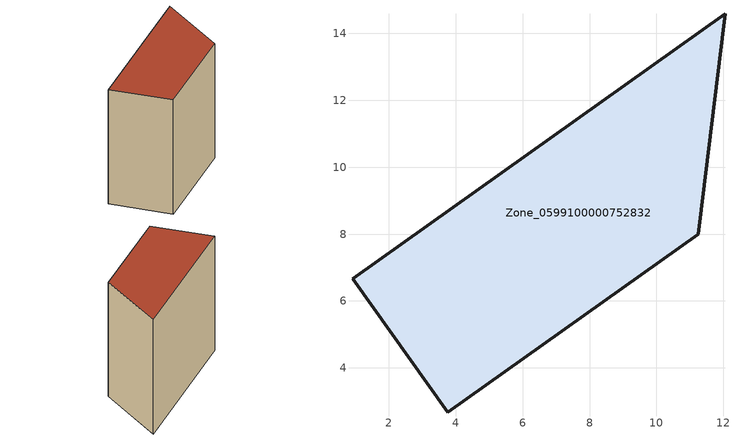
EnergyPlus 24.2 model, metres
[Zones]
Zone_0599100000752832
 floor ground (C_G): 3.77,2.68 0.91,6.66 12.05,14.59 11.25,7.99 z0
 wall outside (C_F): 12.05,14.59 0.91,6.66 3.77,2.68 11.25,7.99 12.05,14.59 z0:9.19
 roof outside (C_R): 0.91,6.66 3.77,2.68 11.25,7.99 12.05,14.59 z9.19
[BUILDING]
Pand.0599100000752832: North Axis=0; Terrain=City; Loads Convergence Tolerance Value=0.04; Temperature Convergence Tolerance Value=0.4; Solar Distribution=FullExterior; Maximum Number of Warmup Days=25; Minimum Number of Warmup Days=1
[Site:Location]
Rotterdam.The.Hague.AP_ZH_NLD Design_Conditions: Latitude=51.96; Longitude=4.45; Time Zone=1; Elevation=-4.5
[SITE:GROUNDTEMPERATURE:BUILDINGSURFACE]
18, 18, 18, 18, 18, 18, 18, 18, 18, 18, 18, 18
[MATERIAL] Thermal Absorptance=0.9; Solar Absorptance=0.7; Visible Absorptance=0.7
Name | Roughness | Thickness | Conductivity | Density | Specific Heat
G.TI.2006-2014 | MediumSmooth | 0.15 | 0.06 | 540 | 1210
F.TI.2006-2014 | Rough | 0.3 | 0.12 | 1920 | 840
R.TI.2006-2014 | MediumRough | 0.2 | 0.08 | 1500 | 1000
[CONSTRUCTION]
C_G: G.TI.2006-2014
C_F: F.TI.2006-2014
C_R: R.TI.2006-2014
[ZONE]
Zone_0599100000752832: Type=1; Multiplier=1; Ceiling Height=Autocalculate; Volume=Autocalculate; Floor Area=autocalculate; Part of Total Floor Area=Yes
[ZONEINFILTRATION:DESIGNFLOWRATE]
Infil_Zone_0599100000752832: Zone or ZoneList or Space or SpaceList=Zone_0599100000752832; Schedule=AlwaysOn; Design Flow Rate Calculation Method=Flow/Area; Flow Rate per Floor Area=0.0015; Constant Term Coefficient=1; Temperature Term Coefficient=0; Velocity Term Coefficient=0; Velocity Squared Term Coefficient=0
[HVACTEMPLATE:ZONE:IDEALLOADSAIRSYSTEM]
Zone_0599100000752832: Maximum Heating Supply Air Temperature=50; Minimum Cooling Supply Air Temperature=13; Maximum Heating Supply Air Humidity Ratio=0.0156; Minimum Cooling Supply Air Humidity Ratio=0.0077; Heating Limit=NoLimit; Cooling Limit=NoLimit; Dehumidification Control Type=ConstantSensibleHeatRatio; Cooling Sensible Heat Ratio=0.7; Dehumidification Setpoint=60; Humidification Control Type=None; Humidification Setpoint=30; Outdoor Air Method=None; Outdoor Air Flow Rate per Person=0.00944; Outdoor Air Flow Rate per Zone Floor Area=0; Outdoor Air Flow Rate per Zone=0; Demand Controlled Ventilation Type=None; Outdoor Air Economizer Type=NoEconomizer; Heat Recovery Type=None; Sensible Heat Recovery Effectiveness=0.7; Latent Heat Recovery Effectiveness=0.65
[ZONECONTROL:THERMOSTAT]
ThermostatControl_Zone_0599100000752832: Zone or ZoneList=Zone_0599100000752832; Control Type Schedule=DualSetpointControlType; Control 1=Thermostat_Zone_0599100000752832; Temperature Difference Between Cutout And Setpoint=0
[THERMOSTATSETPOINT:DUALSETPOINT]
Thermostat_Zone_0599100000752832: Heating Setpoint Temperature Schedule=HeatingSetpoint_Zone_0599100000752832; Cooling Setpoint Temperature Schedule=CoolingSetpoint_Zone_0599100000752832
[SCHEDULE:COMPACT]
HeatingSetpoint_Zone_0599100000752832: Through: 12/31, For: AllDays, Until: 24:00, 21
CoolingSetpoint_Zone_0599100000752832: Through: 12/31, For: AllDays, Until: 24:00, 24
DualSetpointControlType: Through: 12/31, For: AllDays, Until: 24:00, 4
AlwaysOn: Through: 12/31, For: AllDays, Until: 24:00, 1
